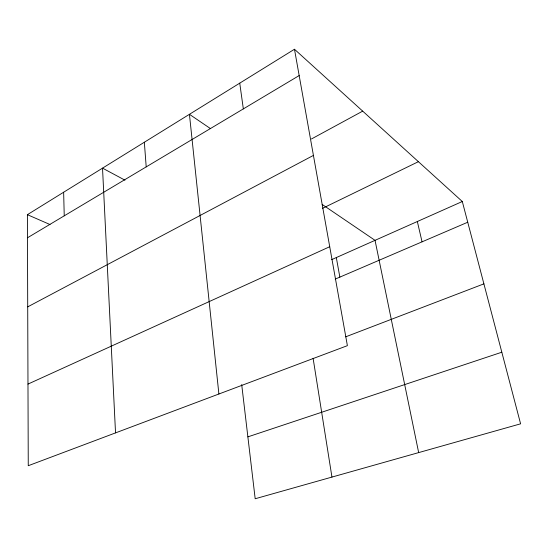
<?xml version="1.0" encoding="UTF-8"?>
<svg xmlns="http://www.w3.org/2000/svg" width="548" height="548" viewBox="0 0 548 548"><rect width="100%" height="100%" fill="white"/><g stroke="black" fill="none" stroke-linecap="round" stroke-linejoin="round"><path stroke-width="0.82" d="M294.475 49.245L347.391 345.658L28.256 465.725L27.4 214.679L294.475 49.245L462.307 201.513L520.6 423.823L255.183 498.755L241.702 384.607M27.482 237.777L299.174 75.562M311.422 138.993L362.694 111.134M27.715 306.859L313.429 155.399M322.58 208.315L418.405 161.681M27.975 384.093L329.732 246.716M331.643 259.649L462.307 201.513M335.218 279.11L467.739 222.228M345.63 336.849L483.898 283.864M247.874 436.866L501.824 352.213M27.4 214.679L50.019 224.536M124.951 180.162L102.524 168.14L115.532 432.893M210.48 128.602L189.43 114.313L218.892 394.005M322.169 204.445L375.038 240.346L418.665 452.6M417.336 221.522L422.063 241.839M336.314 257.574L339.856 277.124M313.1 358.269L331.951 477.082M239.743 83.145L243.339 108.901M144.343 142.24L146.206 166.893M63.643 192.225L64.239 215.83"/></g></svg>
